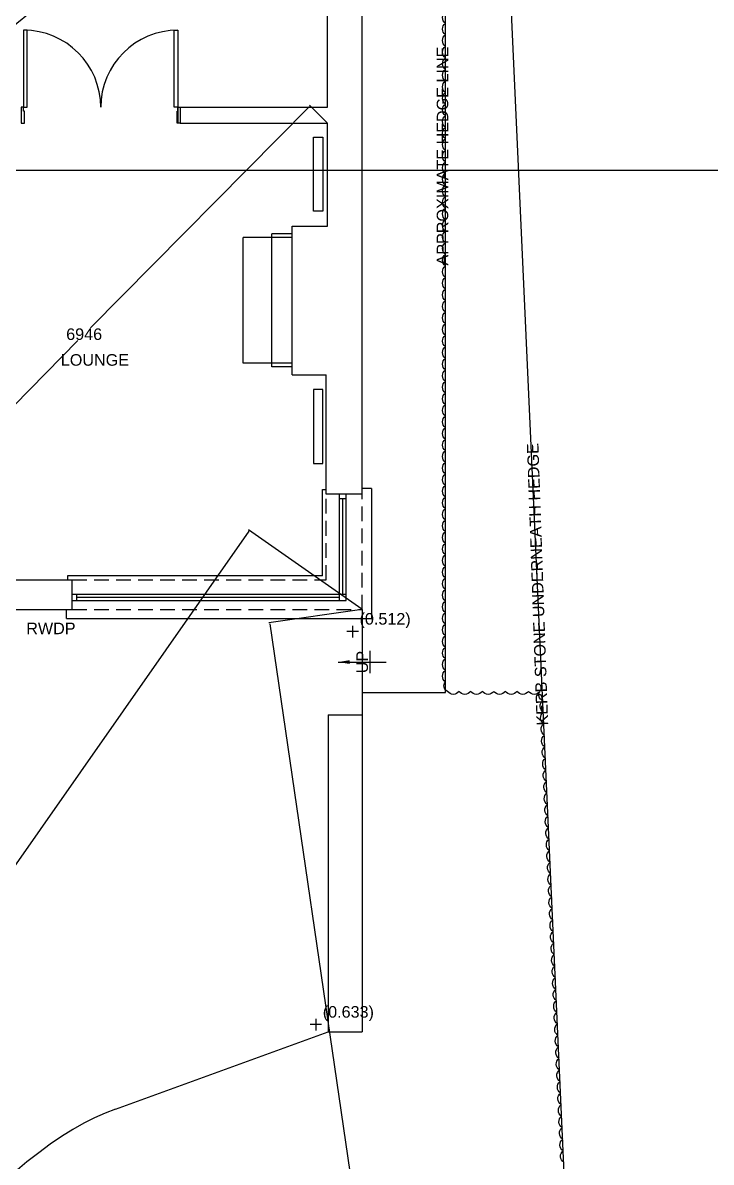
# Model space of a CAD drawing. Header units: millimetres. Extents: x 0 to 257100, y -5590 to 37493.
# Drawn here: x 97784 to 105227, y 10336 to 22661 of the extents above; entities that cross this region are included whole.
import ezdxf
from ezdxf.enums import TextEntityAlignment as Align

# ---------------------------------------------------------------- set-up
doc = ezdxf.new("R2010")
doc.units = ezdxf.units.MM
doc.header["$LTSCALE"] = 25
doc.header["$MEASUREMENT"] = 0
for name, pattern in [('CENTER', [50.8, 31.75, -6.35, 6.35, -6.35]), ('DASHED', [19.05, 12.7, -6.35]), ('DASHED2', [9.525, 6.35, -3.175])]:
    doc.linetypes.add(name, pattern=pattern)
for name, color, linetype in [('05 - General Notes', 6, 'Continuous'), ('06 - Room Names', 2, 'Continuous'), ('08 - Levels', 8, 'CENTER'), ('20 - Existing Walls', 2, 'Continuous'), ('24 - Stair-Ramp', 1, 'Continuous'), ('31 - Windows', 1, 'Continuous'), ('32 - Doors', 1, 'Continuous'), ('56 - Heating', 1, 'DASHED'), ('76 - Storage Fixtures', 6, 'Continuous'), ('94 - Landscaping', 7, 'Continuous'), ('95 - Roads-Kerbs', 7, 'Continuous'), ('97 - Fences-Gates-Walls-etc', 7, 'Continuous'), ('99 - Environment', 70, 'Continuous')]:
    doc.layers.add(name, color=color, linetype=linetype)
doc.styles.get("Standard").update_dxf_attribs({"font": 'arial.ttf'})
doc.dimstyles.get("Standard").update_dxf_attribs({"dimscale": 50, "dimtxt": 2.5, "dimasz": 0.18, "dimexe": 0.18, "dimexo": 0.0625, "dimgap": 0.09, "dimtad": 0, "dimtih": 1, "dimtoh": 1, "dimdec": 0, "dimzin": 0, "dimdsep": 46, "dimtxsty": 'Standard', "dimcen": 0.09, "dimadec": 0, "dimazin": 0, "dimtfac": 1, "dimtdec": 4, "dimtofl": 0, "dimtmove": 0, "dimatfit": 3, "dimfxl": 1, "dimtolj": 1, "dimtzin": 0, "dimarcsym": 0})

# ---------------------------------------------------------------- blocks, each defined once
blk = doc.blocks.new('*D56')
at = {"layer": 'Defpoints', "color": 0, "lineweight": -2}
for p, q in [((100882, 21756), (98515, 19361)), ((101074, 21579), (100882, 21769)), ((96012, 16829), (98380, 19224)), ((96191, 16639), (95999, 16829))]:
    blk.add_line(p, q, dxfattribs=at)
at = {"layer": 'Defpoints', "color": 0}
for p in [(100889, 21762), (101076, 21577), (96193, 16637)]:
    blk.add_point(p, dxfattribs=at)
for points in [[(100884, 21755), (100881, 21757), (100889, 21762)], [(96011, 16830), (96013, 16828), (96006, 16822)]]:
    blk.add_solid(points, dxfattribs=at)
at = {"layer": 'Defpoints', "color": 0, "insert": (98447, 19292), "char_height": 125, "attachment_point": 5}
blk.add_mtext('\\A1;6946', dxfattribs=at)
blk = doc.blocks.new('*D57')
at = {"layer": 'Defpoints', "color": 0, "lineweight": -2}
for p, q in [((101078, 25708), (101243, 25504)), ((101231, 25506), (98878, 23598)), ((96357, 21554), (98709, 23461)), ((96190, 21745), (96355, 21541))]:
    blk.add_line(p, q, dxfattribs=at)
at = {"layer": 'Defpoints', "color": 0}
for p in [(101076, 25710), (101238, 25511), (96188, 21747)]:
    blk.add_point(p, dxfattribs=at)
for points in [[(101231, 25504), (101230, 25507), (101238, 25511)], [(96356, 21555), (96357, 21553), (96350, 21548)]]:
    blk.add_solid(points, dxfattribs=at)
at = {"layer": 'Defpoints', "color": 0, "insert": (98794, 23530), "char_height": 125, "attachment_point": 5}
blk.add_mtext('\\A1;6293', dxfattribs=at)
blk = doc.blocks.new('*D169')
at = {"layer": 'Defpoints', "color": 0, "lineweight": -2}
for p, q in [((100226, 17163), (96444, 11752)), ((101451, 16318), (100223, 17176)), ((92567, 6204), (96349, 11615)), ((93782, 5344), (92554, 6202))]:
    blk.add_line(p, q, dxfattribs=at)
at = {"layer": 'Defpoints', "color": 0}
for p in [(100231, 17171), (101454, 16316), (93785, 5342)]:
    blk.add_point(p, dxfattribs=at)
for points in [[(100227, 17163), (100224, 17164), (100231, 17171)], [(92566, 6205), (92568, 6203), (92562, 6197)]]:
    blk.add_solid(points, dxfattribs=at)
at = {"layer": 'Defpoints', "color": 0, "insert": (96396, 11684), "char_height": 125, "attachment_point": 5}
blk.add_mtext('\\A1;13388', dxfattribs=at)
blk = doc.blocks.new('*D172')
at = {"layer": 'Defpoints', "color": 0, "lineweight": -2}
for p, q in [((101451, 16316), (100445, 16169)), ((100456, 16161), (101828, 6754)), ((103220, -2789), (101848, 6618)), ((104218, -2653), (103213, -2799))]:
    blk.add_line(p, q, dxfattribs=at)
at = {"layer": 'Defpoints', "color": 0}
for p in [(101454, 16316), (100454, 16170), (104221, -2652)]:
    blk.add_point(p, dxfattribs=at)
for points in [[(100457, 16161), (100454, 16161), (100454, 16170)], [(103219, -2789), (103222, -2789), (103221, -2798)]]:
    blk.add_solid(points, dxfattribs=at)
at = {"layer": 'Defpoints', "color": 0, "insert": (101838, 6686), "char_height": 125, "attachment_point": 5}
blk.add_mtext('\\A1;19169', dxfattribs=at)
blk = doc.blocks.new('LVL PLAN')
at = {"layer": '20 - Existing Walls', "color": 0}
for p, q in [((1.25, 0), (-1.25, 0)), ((0, 1.25), (0, -1.25))]:
    blk.add_line(p, q, dxfattribs=at)
at = {"color": 0}
blk.add_attdef('LVL', (1.5, 1.5), '', height=2.5, dxfattribs=at)

msp = doc.modelspace()

# ---------------------------------------------------------------- linework, layer by layer
at = {"layer": '05 - General Notes'}
msp.add_line((94322, 21065.5), (117422, 21065.5), dxfattribs=at)
at = {"layer": '20 - Existing Walls'}
for p, q in [((101453.9, 17563), (101453.9, 26509)), ((101076.4, 21747), (101076.4, 25710)), ((99486.4, 21747), (101076.4, 21747)), ((99486.4, 21577), (101076.4, 21577)), ((101076.4, 20463), (101076.4, 21577)), ((100695.4, 20463), (101076.4, 20463)), ((100695.4, 18853), (100695.4, 20463)), ((100695.4, 18853), (101064.4, 18853)), ((101064.4, 17563), (101064.4, 18853)), ((101453.9, 17563), (101064.4, 17563)), ((96193.4, 16637), (98317.4, 16637)), ((98317.4, 16316), (98317.4, 16637)), ((96070.4, 16316), (98317.4, 16316))]:
    msp.add_line(p, q, dxfattribs=at)
at = {"layer": '20 - Existing Walls', "linetype": 'DASHED2'}
for p, q in [((101064.4, 16637), (101064.4, 17563)), ((101453.9, 16316), (101453.9, 17563)), ((98317.4, 16637), (101064.4, 16637)), ((98317.4, 16316), (101453.9, 16316))]:
    msp.add_line(p, q, dxfattribs=at)
at = {"layer": '24 - Stair-Ramp'}
msp.add_line((101453.9, 16316), (101453.9, 15176), dxfattribs=at)
at = {"layer": '31 - Windows'}
for p, q in [((101024.4, 17613), (101064.4, 17613)), ((101024.4, 16677), (101024.4, 17613)), ((101209.4, 16412), (101209.4, 17563)), ((101279.4, 17513), (101209.4, 17513)), ((101244.4, 16482), (101244.4, 17513)), ((101279.4, 16412), (101279.4, 17563)), ((101553.9, 17623), (101453.9, 17623)), ((101553.9, 17623), (101553.9, 16216)), ((98267.4, 16677), (98267.4, 16637)), ((101024.4, 16677), (98267.4, 16677)), ((98317.4, 16482), (101279.4, 16482)), ((98317.4, 16412), (101279.4, 16412)), ((98367.4, 16412), (98367.4, 16482)), ((98367.4, 16447), (101209.4, 16447)), ((98257.4, 16216), (98257.4, 16316)), ((98257.4, 16216), (101553.9, 16216))]:
    msp.add_line(p, q, dxfattribs=at)
at = {"layer": '32 - Doors'}
msp.add_line((99461.4, 21943), (99461.4, 21577), dxfattribs=at)
for points in [[(97791.4, 21747), (97831.4, 21747), (97831.4, 22582), (97791.4, 22582)], [(99461.4, 21747), (99421.4, 21747), (99421.4, 22582), (99461.4, 22582)], [(97766.4, 21577), (97801.4, 21577), (97801.4, 21707), (97791.4, 21707), (97791.4, 21747), (97766.4, 21747)], [(99486.4, 21577), (99451.4, 21577), (99451.4, 21707), (99461.4, 21707), (99461.4, 21747), (99486.4, 21747)]]:
    msp.add_lwpolyline(points, close=True, dxfattribs=at)
for centre, start, end in [((97791.4, 21747), 0, 90), ((99461.4, 21747), 90, 180)]:
    msp.add_arc(centre, 835, start, end, dxfattribs=at)
at = {"layer": '56 - Heating', "linetype": 'Continuous'}
for p, q in [((100165.4, 18978), (100165.4, 20338)), ((100475.4, 18978), (100165.4, 18978))]:
    msp.add_line(p, q, dxfattribs=at)
at = {"layer": '56 - Heating'}
for p, q in [((100475.4, 20338), (100165.4, 20338)), ((100695.4, 20338), (100475.4, 20338)), ((100695.4, 18978), (100475.4, 18978))]:
    msp.add_line(p, q, dxfattribs=at)
at = {"layer": '56 - Heating', "linetype": 'Continuous'}
for points in [[(101026.4, 20623), (100926.4, 20623), (100926.4, 21423), (101026.4, 21423)], [(101026.4, 18693), (100926.4, 18693), (100926.4, 17893), (101026.4, 17893)]]:
    msp.add_lwpolyline(points, close=True, dxfattribs=at)
at = {"layer": '76 - Storage Fixtures'}
for p, q in [((100695.4, 20378), (100475.4, 20378)), ((100475.4, 18938), (100475.4, 20378)), ((100695.4, 18938), (100475.4, 18938))]:
    msp.add_line(p, q, dxfattribs=at)
at = {"layer": '94 - Landscaping'}
for p, q in [((102353.9, 15416), (102353.9, 29689.5)), ((101453.9, 15416), (102353.9, 15416)), ((98785.4, 10909.4), (101083.9, 11746))]:
    msp.add_line(p, q, dxfattribs=at)
msp.add_ellipse((96117.1, 3469.6), major_axis=(3456.8, 7443.1), ratio=0.3074929, start_param=0.2867759, end_param=1.3717312, dxfattribs=at)
at = {"layer": '95 - Roads-Kerbs'}
msp.add_line((104221.1, -2652.2), (102423.9, 37000), dxfattribs=at)
at = {"layer": '97 - Fences-Gates-Walls-etc'}
msp.add_line((101083.9, 15176), (101453.9, 15176), dxfattribs=at)
at = {"layer": '97 - Fences-Gates-Walls-etc', "linetype": 'Continuous'}
for p, q in [((101083.9, 15176), (101083.9, 11746)), ((101453.9, 15176), (101453.9, 11746)), ((101083.9, 11746), (101453.9, 11746))]:
    msp.add_line(p, q, dxfattribs=at)
at = {"layer": '99 - Environment'}
msp.add_lwpolyline([(103632.5, 10334.5, -0.5205671), (103626.8, 10459.3, -0.5205671), (103621.2, 10584.2, -0.5205671), (103615.5, 10709.1, -0.5205671), (103609.8, 10834, -0.5205671), (103604.2, 10958.8, -0.5205671), (103598.5, 11083.7, -0.5205671), (103592.9, 11208.6, -0.5205671), (103587.2, 11333.4, -0.5205671), (103581.5, 11458.3, -0.5205671), (103575.9, 11583.2, -0.5205671), (103570.2, 11708.1, -0.5205671), (103564.6, 11832.9, -0.5205671), (103558.9, 11957.8, -0.5205671), (103553.2, 12082.7, -0.5205671), (103547.6, 12207.5, -0.5205671), (103541.9, 12332.4, -0.5205671), (103536.3, 12457.3, -0.5205671), (103530.6, 12582.2, -0.5205671), (103524.9, 12707, -0.5205671), (103519.3, 12831.9, -0.5205671), (103513.6, 12956.8, -0.5205671), (103508, 13081.6, -0.5205671), (103502.3, 13206.5, -0.5205671), (103496.6, 13331.4, -0.5205671), (103491, 13456.3, -0.5205671), (103485.3, 13581.1, -0.5205671), (103479.7, 13706, -0.5205671), (103474, 13830.9, -0.5205671), (103468.3, 13955.7, -0.5205671), (103462.7, 14080.6, -0.5205671), (103457, 14205.5, -0.5205671), (103451.4, 14330.4, -0.5205671), (103445.7, 14455.2, -0.5205671), (103440, 14580.1, -0.5205671), (103434.4, 14705, -0.5205671), (103428.7, 14829.8, -0.5205671), (103423.1, 14954.7, -0.5205671), (103417.4, 15079.6, -0.5205671), (103411.7, 15204.5, -0.5205671), (103406.1, 15329.3, -0.5205671), (103376.4, 15429.1, -0.5205671), (103251.4, 15429.1, -0.5205671), (103126.4, 15429.1, -0.5205671), (103001.4, 15429.1, -0.5205671), (102876.4, 15429.1, -0.5205671), (102751.4, 15429.1, -0.5205671), (102626.4, 15429.1, -0.5205671), (102501.4, 15429.1, -0.5205671), (102376.4, 15429.1, -0.5205671), (102353.9, 15531.5, -0.5205671), (102353.9, 15656.5, -0.5205671), (102353.9, 15781.5, -0.5205671), (102353.9, 15906.5, -0.5205671), (102353.9, 16031.5, -0.5205671), (102353.9, 16156.5, -0.5205671), (102353.9, 16281.5, -0.5205671), (102353.9, 16406.5, -0.5205671), (102353.9, 16531.5, -0.5205671), (102353.9, 16656.5, -0.5205671), (102353.9, 16781.5, -0.5205671), (102353.9, 16906.5, -0.5205671), (102353.9, 17031.5, -0.5205671), (102353.9, 17156.5, -0.5205671), (102353.9, 17281.5, -0.5205671), (102353.9, 17406.5, -0.5205671), (102353.9, 17531.5, -0.5205671), (102353.9, 17656.5, -0.5205671), (102353.9, 17781.5, -0.5205671), (102353.9, 17906.5, -0.5205671), (102353.9, 18031.5, -0.5205671), (102353.9, 18156.5, -0.5205671), (102353.9, 18281.5, -0.5205671), (102353.9, 18406.5, -0.5205671), (102353.9, 18531.5, -0.5205671), (102353.9, 18656.5, -0.5205671), (102353.9, 18781.5, -0.5205671), (102353.9, 18906.5, -0.5205671), (102353.9, 19031.5, -0.5205671), (102353.9, 19156.5, -0.5205671), (102353.9, 19281.5, -0.5205671), (102353.9, 19406.5, -0.5205671), (102353.9, 19531.5, -0.5205671), (102353.9, 19656.5, -0.5205671), (102353.9, 19781.5, -0.5205671), (102353.9, 19906.5, -0.5205671), (102353.9, 20031.5, -0.5205671), (102353.9, 20156.5, -0.5205671), (102353.9, 20281.5, -0.5205671), (102353.9, 20406.5, -0.5205671), (102353.9, 20531.5, -0.5205671), (102353.9, 20656.5, -0.5205671), (102353.9, 20781.5, -0.5205671), (102353.9, 20906.5, -0.5205671), (102353.9, 21031.5, -0.5205671), (102353.9, 21156.5, -0.5205671), (102353.9, 21281.5, -0.5205671), (102353.9, 21406.5, -0.5205671), (102353.9, 21531.5, -0.5205671), (102353.9, 21656.5, -0.5205671), (102353.9, 21781.5, -0.5205671), (102353.9, 21906.5, -0.5205671), (102353.9, 22031.5, -0.5205671), (102353.9, 22156.5, -0.5205671), (102353.9, 22281.5, -0.5205671), (102353.9, 22406.5, -0.5205671), (102353.9, 22531.5, -0.5205671), (102353.9, 22656.5, -0.5205671), (102353.9, 22781.5, -0.5205671)], format="xyb", dxfattribs=at)

# ---------------------------------------------------------------- block references
at = {"layer": '08 - Levels', "xscale": 50, "yscale": 50, "zscale": 50}
for p, values in [((101349.6, 16076), {'LVL': '(0.512)'}), ((100952, 11824.5), {'LVL': '(0.633)'})]:
    msp.add_blockref('LVL PLAN', p, dxfattribs=at).add_auto_attribs(values)

# ---------------------------------------------------------------- texts
at = {"layer": '05 - General Notes'}
msp.add_text('RWDP', height=125, dxfattribs=at).set_placement((98087.7, 16110.2), align=Align.MIDDLE_CENTER)
at = {"layer": '05 - General Notes', "insert": (101453.9, 15746), "char_height": 125, "width": 320, "attachment_point": 5, "rotation": 90}
msp.add_mtext('\\LUP', dxfattribs=at)
at = {"layer": '06 - Room Names', "insert": (98563.5, 19013.3), "char_height": 125, "width": 1660, "attachment_point": 5}
msp.add_mtext('LOUNGE', dxfattribs=at)
at = {"layer": '94 - Landscaping'}
for s, rotation, p in [('APPROXIMATE HEDGE LINE', 90, (102321.3, 21219)), ('KERB STONE UNDERNEATH HEDGE', 92, (103349.1, 16586.2))]:
    msp.add_text(s, height=125, rotation=rotation, dxfattribs=at).set_placement(p, align=Align.MIDDLE_CENTER)

# ---------------------------------------------------------------- dimensions: what is measured, and where the dimension line sits
at = {"layer": 'Defpoints'}
for p1, p2, distance, picture, middle in [((96188.4, 21747), (101076.4, 25710), -255.9, '*D57', (98793.5, 23529.8)), ((96193.4, 16637), (101076.4, 21577), 263.7, '*D56', (98447.3, 19292.4)), ((93785, 5341.8), (101453.9, 16316), 1492.2, '*D169', (96396.3, 11683.7)), ((104221.1, -2652.2), (101453.9, 16316), 1010.2, '*D172', (101837.8, 6686.1))]:
    dim = msp.add_aligned_dim(p1=p1, p2=p2, distance=distance, dimstyle='Standard', dxfattribs=at)
    dim.commit()
    dim.dimension.update_dxf_attribs({"geometry": picture, "text_midpoint": middle})

# ---------------------------------------------------------------- leaders
at = {"layer": '05 - General Notes'}
msp.add_leader([(101193.9, 15746), (101713.9, 15746)], dimstyle='Standard', override={"dimasz": 2.5}, dxfattribs=at)

doc.saveas('drawing.dxf')
